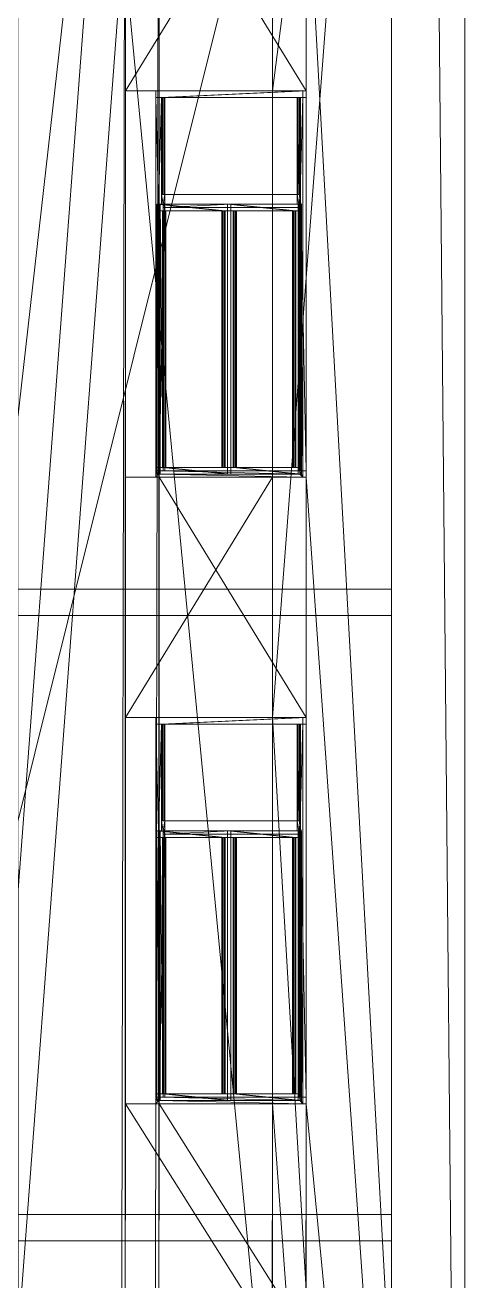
# Model space of a CAD drawing. Header units: millimetres. Extents: x 0 to 44695, y 0 to 30385.
# Drawn here: x 41248 to 44591, y 11296 to 20841 of the extents above; entities that cross this region are included whole.
import ezdxf

# ---------------------------------------------------------------- set-up
doc = ezdxf.new("R2010")
doc.units = ezdxf.units.MM
doc.header["$MEASUREMENT"] = 0

msp = doc.modelspace()

# ---------------------------------------------------------------- meshes
at = {"color": 13, "lineweight": 0, "true_color": 0xe06639}
mesh = msp.add_polyface(dxfattribs=at)
corners = [(44034.5, 28853.1, 23280.5), (44334.9, 28853.1, 23460), (44334.9, 27389.3, 23460), (44034.5, 27389.3, 23280.5), (41438.9, 30365.4, 28304.3), (41139, 30365.2, 28124), (37802.4, 28466.4, 34387.3), (37802.4, 28475.7, 34387.3), (37612.6, 28475.7, 34704.9), (37612.6, 26624, 34704.9), (37807.5, 26624, 34378.7), (37807.5, 26281.1, 34378.7), (37551, 26281.1, 34807.9), (37551, 200, 34807.9), (44591.5, 200, 23030.9), (44591.5, 27389.3, 23030.9), (44034.5, 200, 23280.5), (37507.2, 200, 34199.1), (37507.2, 26281.1, 34199.1), (37507.2, 26624, 34199.1), (37507.2, 28468.7, 34199.1), (37509.9, 28466, 34212.4), (37509.9, 28475.7, 34212.4)]
mesh.append_faces([[corners[k] for k in face] for face in [(0, 1, 2, 3), (4, 1, 0, 5), (6, 7, 8), (6, 8, 9), (6, 9, 10), (11, 12, 13), (4, 6, 10), (4, 10, 11), (4, 11, 13), (2, 1, 4), (2, 4, 13), (15, 2, 14), (14, 2, 13), (3, 2, 15), (5, 0, 3, 16), (5, 16, 17, 18), (5, 18, 19, 20), (4, 5, 20, 21), (4, 21, 6), (21, 22, 7, 6), (8, 7, 22), (9, 8, 22), (9, 22, 21), (19, 9, 21), (19, 21, 20), (9, 19, 10), (19, 18, 11, 10), (11, 18, 12), (12, 18, 17, 13), (13, 17, 16, 14), (14, 16, 3, 15)]], dxfattribs={"color": 13})
at = {"color": 7, "lineweight": 0, "true_color": 0xf3f5ef}
mesh = msp.add_polyface(dxfattribs=at)
corners = [(39225.1, 27389.3, 20405.3), (39225.1, 200, 20405.3), (44034.5, 200, 23280.5), (44034.5, 27389.3, 23280.5), (39807.5, 3435.1, 20753.5), (39807.5, 6371.5, 20753.5), (40924.4, 6371.5, 21421.2), (40924.4, 3435.1, 21421.2), (43127.6, 25101.9, 22738.3), (43127.6, 22165.6, 22738.3), (42010.6, 22165.6, 22070.6), (42010.6, 25101.9, 22070.6), (42010.6, 17403.7, 22070.6), (42010.6, 20340, 22070.6), (43127.6, 20340, 22738.3), (43127.6, 17403.7, 22738.3), (43127.6, 15578.1, 22738.3), (43127.6, 12641.8, 22738.3), (42010.6, 12641.8, 22070.6), (42010.6, 15578.1, 22070.6), (39820.7, 7935.1, 20761.4), (39820.7, 10871.5, 20761.4), (40937.6, 10871.5, 21429.1), (40937.6, 7935.1, 21429.1), (43126.2, 7935.1, 22737.5), (42009.3, 7935.1, 22069.7), (42009.3, 10871.5, 22069.7), (43126.2, 10871.5, 22737.5), (39815.9, 15570.6, 20758.5), (40932.8, 15570.6, 21426.2), (40932.8, 12634.3, 21426.2), (39815.9, 12634.3, 20758.5), (40932.8, 17396.2, 21426.2), (39815.9, 17396.2, 20758.5), (39815.9, 20332.5, 20758.5), (40932.8, 20332.5, 21426.2), (39815.9, 25094.4, 20758.5), (40932.8, 25094.4, 21426.2), (40932.8, 22158.1, 21426.2), (39815.9, 22158.1, 20758.5), (43089, 3435.1, 22715.2), (41972.1, 3435.1, 22047.5), (41972.1, 6371.5, 22047.5), (43089, 6371.5, 22715.2), (40064.1, 3435.1, 20324.3), (40064.1, 6371.5, 20324.3), (41181, 6371.5, 20992.1), (41181, 3435.1, 20992.1), (43384.1, 25101.9, 22309.1), (43384.1, 22165.6, 22309.1), (42267.2, 22165.6, 21641.4), (42267.2, 25101.9, 21641.4), (42267.2, 17403.7, 21641.4), (42267.2, 20340, 21641.4), (43384.1, 20340, 22309.1), (43384.1, 17403.7, 22309.1), (43384.1, 15578.1, 22309.1), (43384.1, 12641.8, 22309.1), (42267.2, 12641.8, 21641.4), (42267.2, 15578.1, 21641.4), (40077.3, 7935.1, 20332.2), (40077.3, 10871.5, 20332.2), (41194.2, 10871.5, 20999.9), (41194.2, 7935.1, 20999.9), (43382.7, 7935.1, 22308.3), (42265.8, 7935.1, 21640.6), (42265.8, 10871.5, 21640.6), (43382.7, 10871.5, 22308.3), (41189.4, 15570.6, 20997.1), (40072.5, 15570.6, 20329.4), (41189.4, 12634.3, 20997.1), (40072.5, 12634.3, 20329.4), (41189.4, 17396.2, 20997.1), (40072.5, 17396.2, 20329.4), (40072.5, 20332.5, 20329.4), (41189.4, 20332.5, 20997.1), (41189.4, 25094.4, 20997.1), (40072.5, 25094.4, 20329.4), (41189.4, 22158.1, 20997.1), (40072.5, 22158.1, 20329.4), (43345.6, 3435.1, 22286.1), (42228.6, 3435.1, 21618.3), (42228.6, 6371.5, 21618.3), (43345.6, 6371.5, 22286.1), (39481.7, 27389.3, 19976.2), (39481.7, 200, 19976.2), (44591.5, 200, 23030.9), (44591.5, 27389.3, 23030.9)]
mesh.append_faces([[corners[k] for k in face] for face in [(16, 17, 2), (16, 2, 3), (14, 16, 3), (8, 14, 3), (27, 24, 17), (2, 17, 24), (43, 40, 24), (2, 24, 40), (27, 17, 18), (19, 16, 15), (19, 15, 12), (13, 14, 9), (13, 9, 10), (11, 8, 3), (43, 24, 25), (26, 27, 18), (26, 18, 10), (26, 10, 11), (2, 40, 41), (42, 43, 25), (42, 25, 26), (42, 26, 11), (22, 23, 41), (22, 41, 42), (22, 42, 11), (29, 30, 22), (29, 22, 11), (35, 29, 11), (37, 35, 11), (37, 11, 3), (6, 7, 23), (41, 23, 7), (2, 41, 7), (6, 23, 20), (21, 22, 30), (21, 30, 31), (20, 21, 31), (28, 29, 32), (28, 32, 33), (34, 35, 38), (34, 38, 39), (36, 37, 3), (2, 7, 4), (5, 6, 20), (5, 20, 31), (5, 31, 39), (5, 39, 36), (1, 2, 4), (1, 4, 0), (0, 4, 5), (0, 5, 36), (0, 36, 3), (44, 45, 5, 4), (45, 46, 6, 5), (46, 47, 7, 6), (47, 44, 4, 7), (9, 8, 48, 49), (10, 9, 49, 50), (11, 10, 50, 51), (8, 11, 51, 48), (52, 53, 13, 12), (53, 54, 14, 13), (54, 55, 15, 14), (55, 52, 12, 15), (17, 16, 56, 57), (18, 17, 57, 58), (19, 18, 58, 59), (16, 19, 59, 56), (60, 61, 21, 20), (61, 62, 22, 21), (62, 63, 23, 22), (63, 60, 20, 23), (24, 64, 65, 25), (25, 65, 66, 26), (26, 66, 67, 27), (27, 67, 64, 24), (68, 29, 28, 69), (70, 30, 29, 68), (71, 31, 30, 70), (69, 28, 31, 71), (32, 72, 73, 33), (33, 73, 74, 34), (34, 74, 75, 35), (35, 75, 72, 32), (76, 37, 36, 77), (78, 38, 37, 76), (79, 39, 38, 78), (77, 36, 39, 79), (40, 80, 81, 41), (41, 81, 82, 42), (42, 82, 83, 43), (43, 83, 80, 40), (0, 84, 85, 1), (1, 85, 86, 2), (2, 86, 87, 3), (84, 0, 3, 87), (49, 48, 87), (49, 87, 86), (55, 49, 86), (57, 55, 86), (64, 67, 57), (64, 57, 86), (80, 83, 64), (80, 64, 86), (87, 48, 51), (50, 49, 54), (50, 54, 53), (52, 55, 56), (52, 56, 59), (58, 57, 67), (58, 67, 66), (59, 58, 66), (51, 59, 66), (65, 64, 83), (65, 83, 82), (66, 65, 82), (51, 66, 82), (81, 80, 86), (63, 62, 82), (51, 82, 62), (63, 82, 81), (78, 76, 62), (51, 62, 76), (87, 51, 76), (72, 78, 62), (70, 72, 62), (47, 46, 63), (47, 63, 81), (47, 81, 86), (70, 62, 61), (60, 63, 46), (87, 76, 77), (79, 78, 75), (79, 75, 74), (73, 72, 68), (73, 68, 69), (71, 70, 61), (71, 61, 60), (60, 46, 45), (71, 60, 45), (69, 71, 45), (77, 69, 45), (44, 47, 86), (84, 87, 77), (84, 77, 45), (84, 45, 85), (85, 45, 44), (85, 44, 86)]], dxfattribs={"color": 7})
at = {"color": 31, "lineweight": 0, "true_color": 0xf4ce88}
mesh = msp.add_polyface(dxfattribs=at)
corners = [(42310.1, 20290, 21667.1), (42284.4, 20290, 21710), (42241.5, 20290, 21684.3), (42267.2, 20290, 21641.4), (42267.2, 20340, 21641.4), (43384.1, 20340, 22309.1), (43384.1, 20290, 22309.1), (43341.2, 20290, 22283.5), (42241.5, 20340, 21684.3), (43315.5, 20290, 22326.4), (43358.5, 20290, 22352), (43358.5, 20340, 22352)]
mesh.append_faces([[corners[k] for k in face] for face in [(0, 1, 2, 3), (0, 3, 4, 5), (0, 5, 6, 7), (3, 2, 8, 4), (1, 9, 10, 11), (1, 11, 8, 2), (7, 9, 1, 0), (6, 10, 9, 7), (5, 11, 10, 6), (4, 8, 11, 5)]], dxfattribs={"color": 31})
mesh = msp.add_polyface(dxfattribs=at)
corners = [(42263, 19478.7, 21697.1), (42284.4, 19478.7, 21710), (42284.4, 19553.7, 21710), (42284.4, 20290, 21710), (42241.5, 20290, 21684.3), (42241.5, 17453.7, 21684.3), (42263, 17453.7, 21697.1), (42275.8, 17453.7, 21675.7), (42275.8, 19478.7, 21675.7), (42267.2, 17453.7, 21641.4), (42310.1, 17453.7, 21667.1), (42297.3, 17453.7, 21688.5), (42267.2, 20290, 21641.4), (42310.1, 20290, 21667.1), (42310.1, 19553.7, 21667.1), (42297.3, 19478.7, 21688.5), (42297.3, 19453.7, 21688.5), (42310.1, 19453.7, 21667.1)]
mesh.append_faces([[corners[k] for k in face] for face in [(0, 1, 3), (5, 6, 0), (5, 0, 4), (4, 0, 3), (6, 7, 8, 0), (7, 6, 5), (10, 11, 7), (10, 7, 5), (9, 10, 5), (5, 4, 12, 9), (4, 3, 13, 12), (3, 2, 14, 13), (2, 1, 15), (14, 2, 15), (14, 15, 17), (17, 15, 16), (0, 8, 15, 1), (11, 16, 15, 8), (11, 8, 7), (11, 10, 17, 16), (9, 12, 13, 14), (9, 14, 17, 10)]], dxfattribs={"color": 31})
at = {"color": 7, "lineweight": 0, "true_color": 0xf0f7f3}
mesh = msp.add_polyface(dxfattribs=at)
corners = [(42302.4, 19553.7, 21679.9), (43333.5, 19553.7, 22296.3), (43323.2, 19553.7, 22313.5), (42292.1, 19553.7, 21697.1), (43333.5, 20290, 22296.3), (43323.2, 20290, 22313.5), (42302.4, 20290, 21679.9), (42292.1, 20290, 21697.1)]
mesh.append_faces([[corners[k] for k in face] for face in [(0, 1, 2, 3), (1, 4, 5, 2), (4, 6, 7, 5), (6, 0, 3, 7), (0, 6, 4, 1), (3, 2, 5, 7)]], dxfattribs={"color": 7})
at = {"color": 31, "lineweight": 0, "true_color": 0xf4ce88}
mesh = msp.add_polyface(dxfattribs=at)
corners = [(43337, 17453.7, 22339.2), (43358.5, 17453.7, 22352), (43358.5, 20290, 22352), (43315.5, 20290, 22326.4), (43315.5, 19553.7, 22326.4), (43315.5, 19478.7, 22326.4), (43337, 19478.7, 22339.2), (43349.8, 19478.7, 22317.7), (43349.8, 17453.7, 22317.7), (43328.4, 19478.7, 22304.9), (43341.2, 19553.7, 22283.5), (43341.2, 19453.7, 22283.5), (43328.4, 19453.7, 22304.9), (43341.2, 20290, 22283.5), (43384.1, 20290, 22309.1), (43384.1, 17453.7, 22309.1), (43328.4, 17453.7, 22304.9), (43341.2, 17453.7, 22283.5)]
mesh.append_faces([[corners[k] for k in face] for face in [(6, 0, 1), (6, 1, 2), (5, 6, 3), (3, 6, 2), (6, 7, 8, 0), (9, 7, 6, 5), (9, 5, 4), (11, 12, 9), (11, 9, 10), (10, 9, 4), (4, 3, 13, 10), (3, 2, 14, 13), (2, 1, 15, 14), (1, 0, 8), (15, 1, 8), (15, 8, 16), (17, 15, 16), (12, 16, 8, 7), (12, 7, 9), (12, 11, 17, 16), (10, 13, 14, 15), (10, 15, 17, 11)]], dxfattribs={"color": 31})
mesh = msp.add_polyface(dxfattribs=at)
corners = [(42812.8, 17428.7, 21996.7), (42812.8, 17478.7, 21996.7), (42787.2, 17478.7, 22039.6), (42787.2, 17428.7, 22039.6), (42769.9, 17478.7, 21971.1), (42744.2, 17478.7, 22014), (42318.7, 17478.7, 21701.3), (42293.1, 17478.7, 21744.3), (42275.8, 17478.7, 21675.7), (42250.2, 17478.7, 21718.6), (42275.8, 17428.7, 21675.7), (42250.2, 17428.7, 21718.6), (42275.8, 19478.7, 21675.7), (42275.8, 19428.7, 21675.7), (42250.2, 19428.7, 21718.6), (42250.2, 19478.7, 21718.6), (42318.7, 19428.7, 21701.3), (42293.1, 19428.7, 21744.3), (42769.9, 19428.7, 21971.1), (42744.2, 19428.7, 22014), (42812.8, 19428.7, 21996.7), (42787.2, 19428.7, 22039.6), (42812.8, 19478.7, 21996.7), (42787.2, 19478.7, 22039.6)]
mesh.append_faces([[corners[k] for k in face] for face in [(0, 1, 2, 3), (1, 4, 5, 2), (4, 6, 7, 5), (6, 8, 9, 7), (8, 10, 11, 9), (10, 0, 3, 11), (0, 10, 8, 6), (0, 6, 4, 1), (3, 2, 5, 7), (3, 7, 9, 11), (12, 13, 14, 15), (13, 16, 17, 14), (16, 18, 19, 17), (18, 20, 21, 19), (20, 22, 23, 21), (22, 12, 15, 23), (12, 22, 20, 18), (12, 18, 16, 13), (15, 14, 17, 19), (15, 19, 21, 23)]], dxfattribs={"color": 31})
mesh = msp.add_polyface(dxfattribs=at)
corners = [(43315.5, 19478.7, 22326.4), (43315.5, 19553.7, 22326.4), (42284.4, 19553.7, 21710), (42284.4, 19478.7, 21710), (42800, 19478.7, 22018.2), (42812.8, 19478.7, 21996.7), (43328.4, 19478.7, 22304.9), (42297.3, 19478.7, 21688.5), (42310.1, 19553.7, 21667.1), (42310.1, 19453.7, 21667.1), (42297.3, 19453.7, 21688.5), (43341.2, 19553.7, 22283.5), (43328.4, 19453.7, 22304.9), (43341.2, 19453.7, 22283.5)]
mesh.append_faces([[corners[k] for k in face] for face in [(0, 1, 2, 3), (0, 3, 4), (4, 5, 6, 0), (7, 5, 4, 3), (7, 3, 2), (9, 10, 7), (9, 7, 8), (8, 7, 2), (2, 1, 11, 8), (1, 0, 6), (11, 1, 6), (11, 6, 13), (13, 6, 12), (10, 12, 6, 5), (10, 5, 7), (10, 9, 13, 12), (8, 11, 13, 9)]], dxfattribs={"color": 31})
mesh = msp.add_polyface(dxfattribs=at)
corners = [(43349.8, 17428.7, 22317.7), (43349.8, 17478.7, 22317.7), (43324.2, 17478.7, 22360.7), (43324.2, 17428.7, 22360.7), (43306.9, 17478.7, 22292.1), (43281.3, 17478.7, 22335), (42855.7, 17478.7, 22022.4), (42830.1, 17478.7, 22065.3), (42812.8, 17478.7, 21996.7), (42787.2, 17478.7, 22039.6), (42812.8, 17428.7, 21996.7), (42787.2, 17428.7, 22039.6), (42812.8, 19478.7, 21996.7), (42812.8, 19428.7, 21996.7), (42787.2, 19428.7, 22039.6), (42787.2, 19478.7, 22039.6), (42855.7, 19428.7, 22022.4), (42830.1, 19428.7, 22065.3), (43306.9, 19428.7, 22292.1), (43281.3, 19428.7, 22335), (43349.8, 19428.7, 22317.7), (43324.2, 19428.7, 22360.7), (43349.8, 19478.7, 22317.7), (43324.2, 19478.7, 22360.7)]
mesh.append_faces([[corners[k] for k in face] for face in [(0, 1, 2, 3), (1, 4, 5, 2), (4, 6, 7, 5), (6, 8, 9, 7), (8, 10, 11, 9), (10, 0, 3, 11), (0, 10, 8, 6), (0, 6, 4, 1), (3, 2, 5, 7), (3, 7, 9, 11), (12, 13, 14, 15), (13, 16, 17, 14), (16, 18, 19, 17), (18, 20, 21, 19), (20, 22, 23, 21), (22, 12, 15, 23), (12, 22, 20, 18), (12, 18, 16, 13), (15, 14, 17, 19), (15, 19, 21, 23)]], dxfattribs={"color": 31})
mesh = msp.add_polyface(dxfattribs=at)
corners = [(42318.7, 17478.7, 21701.3), (42318.7, 19428.7, 21701.3), (42293.1, 19428.7, 21744.3), (42293.1, 17478.7, 21744.3), (42275.8, 19428.7, 21675.7), (42250.2, 19428.7, 21718.6), (42275.8, 17478.7, 21675.7), (42250.2, 17478.7, 21718.6), (42812.8, 17478.7, 21996.7), (42812.8, 19428.7, 21996.7), (42787.2, 19428.7, 22039.6), (42787.2, 17478.7, 22039.6), (42769.9, 19428.7, 21971.1), (42744.2, 19428.7, 22014), (42769.9, 17478.7, 21971.1), (42744.2, 17478.7, 22014)]
mesh.append_faces([[corners[k] for k in face] for face in [(0, 1, 2, 3), (1, 4, 5, 2), (4, 6, 7, 5), (6, 0, 3, 7), (0, 6, 4, 1), (3, 2, 5, 7), (8, 9, 10, 11), (9, 12, 13, 10), (12, 14, 15, 13), (14, 8, 11, 15), (8, 14, 12, 9), (11, 10, 13, 15)]], dxfattribs={"color": 31})
at = {"color": 7, "lineweight": 0, "true_color": 0xf0f7f3}
mesh = msp.add_polyface(dxfattribs=at)
corners = [(42311, 17478.7, 21714.2), (42762.2, 17478.7, 21983.9), (42751.9, 17478.7, 22001.1), (42300.8, 17478.7, 21731.4), (42762.2, 19428.7, 21983.9), (42751.9, 19428.7, 22001.1), (42311, 19428.7, 21714.2), (42300.8, 19428.7, 21731.4)]
mesh.append_faces([[corners[k] for k in face] for face in [(0, 1, 2, 3), (1, 4, 5, 2), (4, 6, 7, 5), (6, 0, 3, 7), (0, 6, 4, 1), (3, 2, 5, 7)]], dxfattribs={"color": 7})
at = {"color": 31, "lineweight": 0, "true_color": 0xf4ce88}
mesh = msp.add_polyface(dxfattribs=at)
corners = [(42855.7, 17478.7, 22022.4), (42855.7, 19428.7, 22022.4), (42830.1, 19428.7, 22065.3), (42830.1, 17478.7, 22065.3), (42812.8, 19428.7, 21996.7), (42787.2, 19428.7, 22039.6), (42812.8, 17478.7, 21996.7), (42787.2, 17478.7, 22039.6), (43349.8, 17478.7, 22317.7), (43349.8, 19428.7, 22317.7), (43324.2, 19428.7, 22360.7), (43324.2, 17478.7, 22360.7), (43306.9, 19428.7, 22292.1), (43281.3, 19428.7, 22335), (43306.9, 17478.7, 22292.1), (43281.3, 17478.7, 22335)]
mesh.append_faces([[corners[k] for k in face] for face in [(0, 1, 2, 3), (1, 4, 5, 2), (4, 6, 7, 5), (6, 0, 3, 7), (0, 6, 4, 1), (3, 2, 5, 7), (8, 9, 10, 11), (9, 12, 13, 10), (12, 14, 15, 13), (14, 8, 11, 15), (8, 14, 12, 9), (11, 10, 13, 15)]], dxfattribs={"color": 31})
at = {"color": 7, "lineweight": 0, "true_color": 0xf0f7f3}
mesh = msp.add_polyface(dxfattribs=at)
corners = [(42848, 17478.7, 22035.2), (43299.2, 17478.7, 22305), (43289, 17478.7, 22322.1), (42837.8, 17478.7, 22052.4), (43299.2, 19428.7, 22305), (43289, 19428.7, 22322.1), (42848, 19428.7, 22035.2), (42837.8, 19428.7, 22052.4)]
mesh.append_faces([[corners[k] for k in face] for face in [(0, 1, 2, 3), (1, 4, 5, 2), (4, 6, 7, 5), (6, 0, 3, 7), (0, 6, 4, 1), (3, 2, 5, 7)]], dxfattribs={"color": 7})
at = {"color": 31, "lineweight": 0, "true_color": 0xf4ce88}
mesh = msp.add_polyface(dxfattribs=at)
corners = [(42297.3, 17453.7, 21688.5), (42310.1, 17453.7, 21667.1), (42267.2, 17453.7, 21641.4), (42241.5, 17453.7, 21684.3), (42263, 17453.7, 21697.1), (42275.8, 17453.7, 21675.7), (42275.8, 17428.7, 21675.7), (42812.8, 17428.7, 21996.7), (43349.8, 17428.7, 22317.7), (43349.8, 17453.7, 22317.7), (43328.4, 17453.7, 22304.9), (42263, 17428.7, 21697.1), (43337, 17428.7, 22339.2), (42800, 17428.7, 22018.2), (42241.5, 17403.7, 21684.3), (43358.5, 17403.7, 22352), (43358.5, 17453.7, 22352), (43337, 17453.7, 22339.2), (42267.2, 17403.7, 21641.4), (43384.1, 17453.7, 22309.1), (43384.1, 17403.7, 22309.1), (43341.2, 17453.7, 22283.5)]
mesh.append_faces([[corners[k] for k in face] for face in [(3, 4, 5), (5, 0, 1), (3, 5, 1), (2, 3, 1), (5, 6, 7, 8), (5, 8, 9, 10), (5, 10, 0), (11, 6, 5, 4), (15, 16, 17), (15, 17, 12), (15, 12, 11), (14, 15, 11), (14, 11, 3), (3, 11, 4), (14, 3, 2, 18), (19, 20, 18, 2), (19, 2, 1, 21), (10, 21, 1, 0), (9, 17, 16), (9, 16, 19), (10, 9, 19), (21, 10, 19), (9, 8, 12, 17), (12, 8, 7, 13), (13, 7, 6, 11), (16, 15, 20, 19), (15, 14, 18, 20)]], dxfattribs={"color": 31})
at = {"color": 253, "lineweight": 0, "true_color": 0x93d1a2}
mesh = msp.add_polyface(dxfattribs=at)
corners = [(23026.2, 16353, 10721.4), (22725.9, 16353, 10541.8), (22725.9, 16553, 10541.8), (23026.2, 16553, 10721.4), (23295.1, 16353, 9589.5), (23295.1, 16553, 9589.5), (19111.1, 16353, 7088.3), (19111.1, 16553, 7088.3), (18541.9, 16353, 8040.5), (18541.9, 16553, 8040.5), (13649.3, 16353, 5115.7), (13649.3, 16553, 5115.7), (14200.2, 16353, 4194), (14200.2, 16553, 4194), (12908.4, 16353, 3421.7), (12908.4, 16553, 3421.7), (12357.4, 16353, 4343.4), (12357.4, 16553, 4343.4), (11675.1, 16353, 3935.5), (11675.1, 16553, 3935.5), (7160.9, 16353, 1236.8), (7160.9, 16553, 1236.8), (633.6, 16353, 12155.5), (633.6, 16553, 12155.5), (5147.8, 16353, 14854.2), (5147.8, 16553, 14854.2), (16198.5, 16353, 21460.5), (16198.5, 16553, 21460.5), (19508.9, 16353, 15923), (19508.9, 16553, 15923), (19809.3, 16353, 16102.6), (19809.3, 16553, 16102.6), (24931, 16353, 19164.4), (24931, 16553, 19164.4), (25231.4, 16353, 19344), (25231.4, 16553, 19344), (21921, 16353, 24881.5), (21921, 16553, 24881.5), (37507.2, 16353, 34199.1), (37507.2, 16553, 34199.1), (40817.6, 16353, 28661.7), (40817.6, 16553, 28661.7), (44034.5, 16353, 23280.5), (44034.5, 16553, 23280.5), (32675.1, 16353, 16489.6), (32675.1, 16553, 16489.6), (33257.2, 16353, 15515.9), (33257.2, 16553, 15515.9), (29030.4, 16353, 12989.1), (29030.4, 16553, 12989.1), (28448.3, 16353, 13962.8), (28448.3, 16553, 13962.8), (28148, 16353, 13783.2), (28148, 16553, 13783.2)]
mesh.append_faces([[corners[k] for k in face] for face in [(0, 1, 2, 3), (1, 4, 5, 2), (4, 6, 7, 5), (6, 8, 9, 7), (8, 10, 11, 9), (10, 12, 13, 11), (12, 14, 15, 13), (14, 16, 17, 15), (16, 18, 19, 17), (18, 20, 21, 19), (20, 22, 23, 21), (22, 24, 25, 23), (24, 26, 27, 25), (26, 28, 29, 27), (28, 30, 31, 29), (30, 32, 33, 31), (32, 34, 35, 33), (34, 36, 37, 35), (36, 38, 39, 37), (38, 40, 41, 39), (40, 42, 43, 41), (42, 44, 45, 43), (44, 46, 47, 45), (46, 48, 49, 47), (48, 50, 51, 49), (50, 52, 53, 51), (52, 0, 3, 53), (42, 38, 36), (42, 36, 34), (44, 42, 34), (44, 34, 28), (46, 44, 28), (50, 46, 28), (48, 46, 50), (28, 26, 22), (50, 28, 22), (1, 50, 22), (4, 1, 22), (8, 4, 22), (6, 4, 8), (10, 8, 22), (16, 10, 22), (12, 10, 16), (14, 12, 16), (20, 16, 22), (37, 39, 43), (35, 37, 43), (35, 43, 45), (29, 35, 45), (29, 45, 47), (29, 47, 51), (49, 51, 47), (23, 27, 29), (23, 29, 51), (23, 51, 2), (23, 2, 5), (23, 5, 9), (7, 9, 5), (23, 9, 11), (23, 11, 17), (17, 11, 13), (15, 17, 13), (21, 23, 17)]], dxfattribs={"color": 253})
at = {"color": 31, "lineweight": 0, "true_color": 0xf4ce88}
mesh = msp.add_polyface(dxfattribs=at)
corners = [(42310.1, 15528.1, 21667.1), (42284.4, 15528.1, 21710), (42241.5, 15528.1, 21684.3), (42267.2, 15528.1, 21641.4), (42267.2, 15578.1, 21641.4), (43384.1, 15578.1, 22309.1), (43384.1, 15528.1, 22309.1), (43341.2, 15528.1, 22283.5), (42241.5, 15578.1, 21684.3), (43315.5, 15528.1, 22326.4), (43358.5, 15528.1, 22352), (43358.5, 15578.1, 22352)]
mesh.append_faces([[corners[k] for k in face] for face in [(0, 1, 2, 3), (0, 3, 4, 5), (0, 5, 6, 7), (3, 2, 8, 4), (1, 9, 10, 11), (1, 11, 8, 2), (7, 9, 1, 0), (6, 10, 9, 7), (5, 11, 10, 6), (4, 8, 11, 5)]], dxfattribs={"color": 31})
mesh = msp.add_polyface(dxfattribs=at)
corners = [(42263, 14716.8, 21697.1), (42284.4, 14716.8, 21710), (42284.4, 14791.8, 21710), (42284.4, 15528.1, 21710), (42241.5, 15528.1, 21684.3), (42241.5, 12691.8, 21684.3), (42263, 12691.8, 21697.1), (42275.8, 12691.8, 21675.7), (42275.8, 14716.8, 21675.7), (42267.2, 12691.8, 21641.4), (42310.1, 12691.8, 21667.1), (42297.3, 12691.8, 21688.5), (42267.2, 15528.1, 21641.4), (42310.1, 15528.1, 21667.1), (42310.1, 14791.8, 21667.1), (42297.3, 14716.8, 21688.5), (42297.3, 14691.8, 21688.5), (42310.1, 14691.8, 21667.1)]
mesh.append_faces([[corners[k] for k in face] for face in [(0, 1, 3), (5, 6, 0), (5, 0, 4), (4, 0, 3), (6, 7, 8, 0), (7, 6, 5), (10, 11, 7), (10, 7, 5), (9, 10, 5), (5, 4, 12, 9), (4, 3, 13, 12), (3, 2, 14, 13), (2, 1, 15), (14, 2, 15), (14, 15, 17), (17, 15, 16), (0, 8, 15, 1), (11, 16, 15, 8), (11, 8, 7), (11, 10, 17, 16), (9, 12, 13, 14), (9, 14, 17, 10)]], dxfattribs={"color": 31})
at = {"color": 7, "lineweight": 0, "true_color": 0xf0f7f3}
mesh = msp.add_polyface(dxfattribs=at)
corners = [(42302.4, 14791.8, 21679.9), (43333.5, 14791.8, 22296.3), (43323.2, 14791.8, 22313.5), (42292.1, 14791.8, 21697.1), (43333.5, 15528.1, 22296.3), (43323.2, 15528.1, 22313.5), (42302.4, 15528.1, 21679.9), (42292.1, 15528.1, 21697.1)]
mesh.append_faces([[corners[k] for k in face] for face in [(0, 1, 2, 3), (1, 4, 5, 2), (4, 6, 7, 5), (6, 0, 3, 7), (0, 6, 4, 1), (3, 2, 5, 7)]], dxfattribs={"color": 7})
at = {"color": 31, "lineweight": 0, "true_color": 0xf4ce88}
mesh = msp.add_polyface(dxfattribs=at)
corners = [(43337, 12691.8, 22339.2), (43358.5, 12691.8, 22352), (43358.5, 15528.1, 22352), (43315.5, 15528.1, 22326.4), (43315.5, 14791.8, 22326.4), (43315.5, 14716.8, 22326.4), (43337, 14716.8, 22339.2), (43349.8, 14716.8, 22317.7), (43349.8, 12691.8, 22317.7), (43328.4, 14716.8, 22304.9), (43341.2, 14791.8, 22283.5), (43341.2, 14691.8, 22283.5), (43328.4, 14691.8, 22304.9), (43341.2, 15528.1, 22283.5), (43384.1, 15528.1, 22309.1), (43384.1, 12691.8, 22309.1), (43328.4, 12691.8, 22304.9), (43341.2, 12691.8, 22283.5)]
mesh.append_faces([[corners[k] for k in face] for face in [(6, 0, 1), (6, 1, 2), (5, 6, 3), (3, 6, 2), (6, 7, 8, 0), (9, 7, 6, 5), (9, 5, 4), (11, 12, 9), (11, 9, 10), (10, 9, 4), (4, 3, 13, 10), (3, 2, 14, 13), (2, 1, 15, 14), (1, 0, 8), (15, 1, 8), (15, 8, 16), (17, 15, 16), (12, 16, 8, 7), (12, 7, 9), (12, 11, 17, 16), (10, 13, 14, 15), (10, 15, 17, 11)]], dxfattribs={"color": 31})
mesh = msp.add_polyface(dxfattribs=at)
corners = [(42812.8, 12666.8, 21996.7), (42812.8, 12716.8, 21996.7), (42787.2, 12716.8, 22039.6), (42787.2, 12666.8, 22039.6), (42769.9, 12716.8, 21971.1), (42744.2, 12716.8, 22014), (42318.7, 12716.8, 21701.3), (42293.1, 12716.8, 21744.3), (42275.8, 12716.8, 21675.7), (42250.2, 12716.8, 21718.6), (42275.8, 12666.8, 21675.7), (42250.2, 12666.8, 21718.6), (42275.8, 14716.8, 21675.7), (42275.8, 14666.8, 21675.7), (42250.2, 14666.8, 21718.6), (42250.2, 14716.8, 21718.6), (42318.7, 14666.8, 21701.3), (42293.1, 14666.8, 21744.3), (42769.9, 14666.8, 21971.1), (42744.2, 14666.8, 22014), (42812.8, 14666.8, 21996.7), (42787.2, 14666.8, 22039.6), (42812.8, 14716.8, 21996.7), (42787.2, 14716.8, 22039.6)]
mesh.append_faces([[corners[k] for k in face] for face in [(0, 1, 2, 3), (1, 4, 5, 2), (4, 6, 7, 5), (6, 8, 9, 7), (8, 10, 11, 9), (10, 0, 3, 11), (0, 10, 8, 6), (0, 6, 4, 1), (3, 2, 5, 7), (3, 7, 9, 11), (12, 13, 14, 15), (13, 16, 17, 14), (16, 18, 19, 17), (18, 20, 21, 19), (20, 22, 23, 21), (22, 12, 15, 23), (12, 22, 20, 18), (12, 18, 16, 13), (15, 14, 17, 19), (15, 19, 21, 23)]], dxfattribs={"color": 31})
mesh = msp.add_polyface(dxfattribs=at)
corners = [(43315.5, 14716.8, 22326.4), (43315.5, 14791.8, 22326.4), (42284.4, 14791.8, 21710), (42284.4, 14716.8, 21710), (42800, 14716.8, 22018.2), (42812.8, 14716.8, 21996.7), (43328.4, 14716.8, 22304.9), (42297.3, 14716.8, 21688.5), (42310.1, 14791.8, 21667.1), (42310.1, 14691.8, 21667.1), (42297.3, 14691.8, 21688.5), (43341.2, 14791.8, 22283.5), (43328.4, 14691.8, 22304.9), (43341.2, 14691.8, 22283.5)]
mesh.append_faces([[corners[k] for k in face] for face in [(0, 1, 2, 3), (0, 3, 4), (4, 5, 6, 0), (7, 5, 4, 3), (7, 3, 2), (9, 10, 7), (9, 7, 8), (8, 7, 2), (2, 1, 11, 8), (1, 0, 6), (11, 1, 6), (11, 6, 13), (13, 6, 12), (10, 12, 6, 5), (10, 5, 7), (10, 9, 13, 12), (8, 11, 13, 9)]], dxfattribs={"color": 31})
mesh = msp.add_polyface(dxfattribs=at)
corners = [(43349.8, 12666.8, 22317.7), (43349.8, 12716.8, 22317.7), (43324.2, 12716.8, 22360.7), (43324.2, 12666.8, 22360.7), (43306.9, 12716.8, 22292.1), (43281.3, 12716.8, 22335), (42855.7, 12716.8, 22022.4), (42830.1, 12716.8, 22065.3), (42812.8, 12716.8, 21996.7), (42787.2, 12716.8, 22039.6), (42812.8, 12666.8, 21996.7), (42787.2, 12666.8, 22039.6), (42812.8, 14716.8, 21996.7), (42812.8, 14666.8, 21996.7), (42787.2, 14666.8, 22039.6), (42787.2, 14716.8, 22039.6), (42855.7, 14666.8, 22022.4), (42830.1, 14666.8, 22065.3), (43306.9, 14666.8, 22292.1), (43281.3, 14666.8, 22335), (43349.8, 14666.8, 22317.7), (43324.2, 14666.8, 22360.7), (43349.8, 14716.8, 22317.7), (43324.2, 14716.8, 22360.7)]
mesh.append_faces([[corners[k] for k in face] for face in [(0, 1, 2, 3), (1, 4, 5, 2), (4, 6, 7, 5), (6, 8, 9, 7), (8, 10, 11, 9), (10, 0, 3, 11), (0, 10, 8, 6), (0, 6, 4, 1), (3, 2, 5, 7), (3, 7, 9, 11), (12, 13, 14, 15), (13, 16, 17, 14), (16, 18, 19, 17), (18, 20, 21, 19), (20, 22, 23, 21), (22, 12, 15, 23), (12, 22, 20, 18), (12, 18, 16, 13), (15, 14, 17, 19), (15, 19, 21, 23)]], dxfattribs={"color": 31})
mesh = msp.add_polyface(dxfattribs=at)
corners = [(42318.7, 12716.8, 21701.3), (42318.7, 14666.8, 21701.3), (42293.1, 14666.8, 21744.3), (42293.1, 12716.8, 21744.3), (42275.8, 14666.8, 21675.7), (42250.2, 14666.8, 21718.6), (42275.8, 12716.8, 21675.7), (42250.2, 12716.8, 21718.6), (42812.8, 12716.8, 21996.7), (42812.8, 14666.8, 21996.7), (42787.2, 14666.8, 22039.6), (42787.2, 12716.8, 22039.6), (42769.9, 14666.8, 21971.1), (42744.2, 14666.8, 22014), (42769.9, 12716.8, 21971.1), (42744.2, 12716.8, 22014)]
mesh.append_faces([[corners[k] for k in face] for face in [(0, 1, 2, 3), (1, 4, 5, 2), (4, 6, 7, 5), (6, 0, 3, 7), (0, 6, 4, 1), (3, 2, 5, 7), (8, 9, 10, 11), (9, 12, 13, 10), (12, 14, 15, 13), (14, 8, 11, 15), (8, 14, 12, 9), (11, 10, 13, 15)]], dxfattribs={"color": 31})
at = {"color": 7, "lineweight": 0, "true_color": 0xf0f7f3}
mesh = msp.add_polyface(dxfattribs=at)
corners = [(42311, 12716.8, 21714.2), (42762.2, 12716.8, 21983.9), (42751.9, 12716.8, 22001.1), (42300.8, 12716.8, 21731.4), (42762.2, 14666.8, 21983.9), (42751.9, 14666.8, 22001.1), (42311, 14666.8, 21714.2), (42300.8, 14666.8, 21731.4)]
mesh.append_faces([[corners[k] for k in face] for face in [(0, 1, 2, 3), (1, 4, 5, 2), (4, 6, 7, 5), (6, 0, 3, 7), (0, 6, 4, 1), (3, 2, 5, 7)]], dxfattribs={"color": 7})
at = {"color": 31, "lineweight": 0, "true_color": 0xf4ce88}
mesh = msp.add_polyface(dxfattribs=at)
corners = [(42855.7, 12716.8, 22022.4), (42855.7, 14666.8, 22022.4), (42830.1, 14666.8, 22065.3), (42830.1, 12716.8, 22065.3), (42812.8, 14666.8, 21996.7), (42787.2, 14666.8, 22039.6), (42812.8, 12716.8, 21996.7), (42787.2, 12716.8, 22039.6), (43349.8, 12716.8, 22317.7), (43349.8, 14666.8, 22317.7), (43324.2, 14666.8, 22360.7), (43324.2, 12716.8, 22360.7), (43306.9, 14666.8, 22292.1), (43281.3, 14666.8, 22335), (43306.9, 12716.8, 22292.1), (43281.3, 12716.8, 22335)]
mesh.append_faces([[corners[k] for k in face] for face in [(0, 1, 2, 3), (1, 4, 5, 2), (4, 6, 7, 5), (6, 0, 3, 7), (0, 6, 4, 1), (3, 2, 5, 7), (8, 9, 10, 11), (9, 12, 13, 10), (12, 14, 15, 13), (14, 8, 11, 15), (8, 14, 12, 9), (11, 10, 13, 15)]], dxfattribs={"color": 31})
at = {"color": 7, "lineweight": 0, "true_color": 0xf0f7f3}
mesh = msp.add_polyface(dxfattribs=at)
corners = [(42848, 12716.8, 22035.2), (43299.2, 12716.8, 22305), (43289, 12716.8, 22322.1), (42837.8, 12716.8, 22052.4), (43299.2, 14666.8, 22305), (43289, 14666.8, 22322.1), (42848, 14666.8, 22035.2), (42837.8, 14666.8, 22052.4)]
mesh.append_faces([[corners[k] for k in face] for face in [(0, 1, 2, 3), (1, 4, 5, 2), (4, 6, 7, 5), (6, 0, 3, 7), (0, 6, 4, 1), (3, 2, 5, 7)]], dxfattribs={"color": 7})
at = {"color": 31, "lineweight": 0, "true_color": 0xf4ce88}
mesh = msp.add_polyface(dxfattribs=at)
corners = [(42297.3, 12691.8, 21688.5), (42310.1, 12691.8, 21667.1), (42267.2, 12691.8, 21641.4), (42241.5, 12691.8, 21684.3), (42263, 12691.8, 21697.1), (42275.8, 12691.8, 21675.7), (42275.8, 12666.8, 21675.7), (42812.8, 12666.8, 21996.7), (43349.8, 12666.8, 22317.7), (43349.8, 12691.8, 22317.7), (43328.4, 12691.8, 22304.9), (42263, 12666.8, 21697.1), (43337, 12666.8, 22339.2), (42800, 12666.8, 22018.2), (42241.5, 12641.8, 21684.3), (43358.5, 12641.8, 22352), (43358.5, 12691.8, 22352), (43337, 12691.8, 22339.2), (42267.2, 12641.8, 21641.4), (43384.1, 12691.8, 22309.1), (43384.1, 12641.8, 22309.1), (43341.2, 12691.8, 22283.5)]
mesh.append_faces([[corners[k] for k in face] for face in [(3, 4, 5), (5, 0, 1), (3, 5, 1), (2, 3, 1), (5, 6, 7, 8), (5, 8, 9, 10), (5, 10, 0), (11, 6, 5, 4), (15, 16, 17), (15, 17, 12), (15, 12, 11), (14, 15, 11), (14, 11, 3), (3, 11, 4), (14, 3, 2, 18), (19, 20, 18, 2), (19, 2, 1, 21), (10, 21, 1, 0), (9, 17, 16), (9, 16, 19), (10, 9, 19), (21, 10, 19), (9, 8, 12, 17), (12, 8, 7, 13), (13, 7, 6, 11), (16, 15, 20, 19), (15, 14, 18, 20)]], dxfattribs={"color": 31})
at = {"color": 253, "lineweight": 0, "true_color": 0x93d1a2}
mesh = msp.add_polyface(dxfattribs=at)
corners = [(23026.2, 11600, 10721.4), (22725.9, 11600, 10541.8), (22725.9, 11800, 10541.8), (23026.2, 11800, 10721.4), (23295.1, 11600, 9589.5), (23295.1, 11800, 9589.5), (19107.1, 11600, 7085.9), (19107.1, 11800, 7085.9), (18537.8, 11600, 8038.1), (18537.8, 11800, 8038.1), (13649.3, 11600, 5115.7), (13649.3, 11800, 5115.7), (14200.2, 11600, 4194), (14200.2, 11800, 4194), (12908.4, 11600, 3421.7), (12908.4, 11800, 3421.7), (12357.4, 11600, 4343.4), (12357.4, 11800, 4343.4), (11675.1, 11600, 3935.5), (11675.1, 11800, 3935.5), (11628.6, 11600, 3907.7), (11628.6, 11800, 3907.7), (7160.9, 11600, 1236.8), (7160.9, 11800, 1236.8), (2901.6, 11600, 8361.6), (2901.6, 11800, 8361.6), (633.6, 11600, 12155.5), (633.6, 11800, 12155.5), (5147.8, 11600, 14854.2), (5147.8, 11800, 14854.2), (16198.5, 11600, 21460.5), (16198.5, 11800, 21460.5), (18466.5, 11600, 17666.6), (18466.5, 11800, 17666.6), (19508.9, 11600, 15923), (19508.9, 11800, 15923), (19809.3, 11600, 16102.6), (19809.3, 11800, 16102.6), (24931, 11600, 19164.4), (24931, 11800, 19164.4), (25252.6, 11600, 19356.7), (25252.6, 11800, 19356.7), (21942.2, 11600, 24894.2), (21942.2, 11800, 24894.2), (37507.2, 11600, 34199.1), (37507.2, 11800, 34199.1), (40817.6, 11600, 28661.7), (40817.6, 11800, 28661.7), (44034.5, 11600, 23280.5), (44034.5, 11800, 23280.5), (32657.6, 11600, 16479.2), (32657.6, 11800, 16479.2), (33226.9, 11600, 15526.9), (33226.9, 11800, 15526.9), (29017.6, 11600, 13010.5), (29017.6, 11800, 13010.5), (28448.3, 11600, 13962.8), (28448.3, 11800, 13962.8), (28148, 11600, 13783.2), (28148, 11800, 13783.2)]
mesh.append_faces([[corners[k] for k in face] for face in [(0, 1, 2, 3), (1, 4, 5, 2), (4, 6, 7, 5), (6, 8, 9, 7), (8, 10, 11, 9), (10, 12, 13, 11), (12, 14, 15, 13), (14, 16, 17, 15), (16, 18, 19, 17), (18, 20, 21, 19), (20, 22, 23, 21), (22, 24, 25, 23), (24, 26, 27, 25), (26, 28, 29, 27), (28, 30, 31, 29), (30, 32, 33, 31), (32, 34, 35, 33), (34, 36, 37, 35), (36, 38, 39, 37), (38, 40, 41, 39), (40, 42, 43, 41), (42, 44, 45, 43), (44, 46, 47, 45), (46, 48, 49, 47), (48, 50, 51, 49), (50, 52, 53, 51), (52, 54, 55, 53), (54, 56, 57, 55), (56, 58, 59, 57), (58, 0, 3, 59), (48, 44, 42), (48, 42, 40), (50, 48, 40), (50, 40, 34), (52, 50, 34), (56, 52, 34), (54, 52, 56), (34, 30, 26), (56, 34, 26), (1, 56, 26), (4, 1, 26), (8, 4, 26), (6, 4, 8), (10, 8, 26), (16, 10, 26), (12, 10, 16), (14, 12, 16), (22, 16, 26), (43, 45, 49), (41, 43, 49), (41, 49, 51), (35, 41, 51), (35, 51, 53), (35, 53, 57), (55, 57, 53), (27, 31, 35), (27, 35, 57), (27, 57, 2), (27, 2, 5), (27, 5, 9), (7, 9, 5), (27, 9, 11), (27, 11, 17), (17, 11, 13), (15, 17, 13), (23, 27, 17)]], dxfattribs={"color": 253})

doc.saveas('drawing.dxf')
